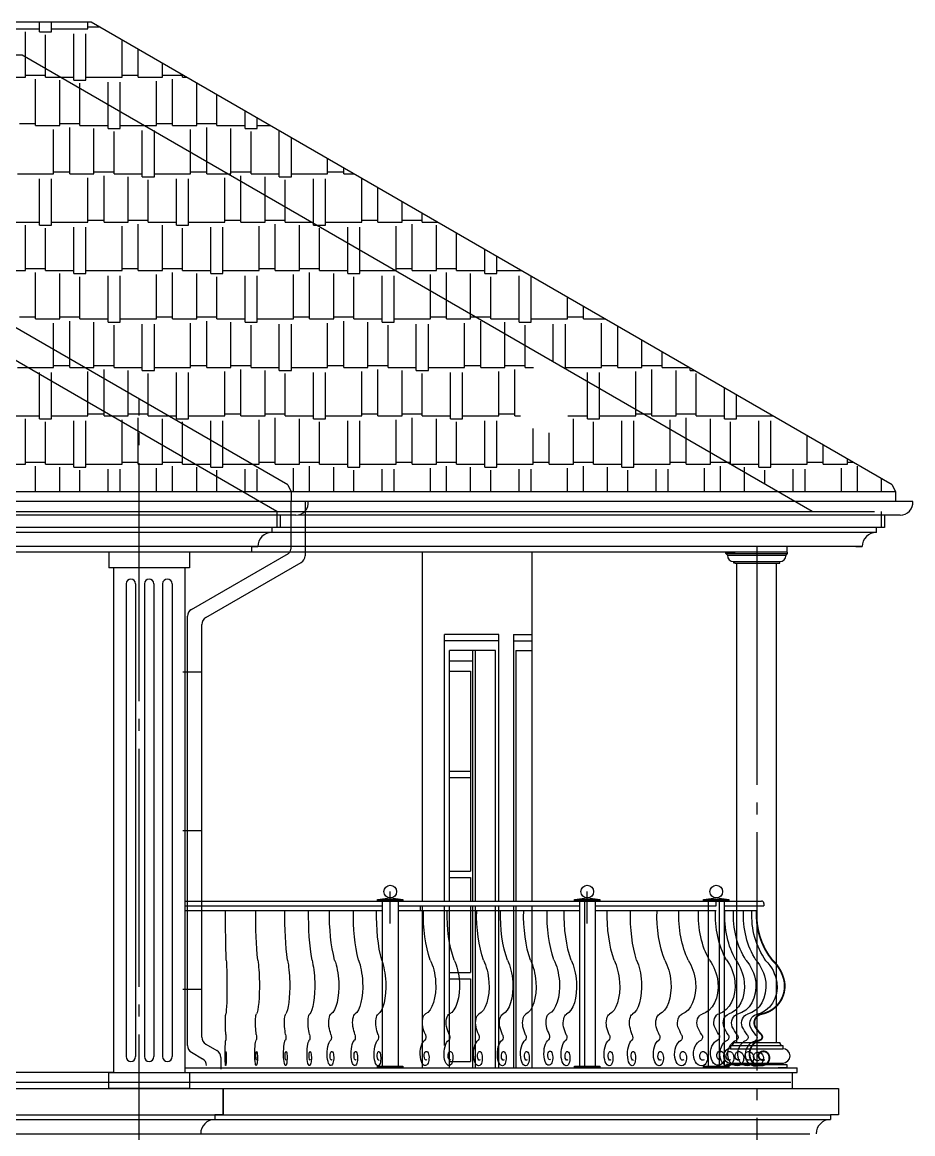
# Model space of a CAD drawing. Extents: x -133165 to 20117, y 15722 to 63536.
# Drawn here: x -72817 to -67203, y 51559 to 58563 of the extents above; entities that cross this region are included whole.
import ezdxf

# ---------------------------------------------------------------- set-up
doc = ezdxf.new("R2010")
doc.units = 0
doc.linetypes.add('GOST2_303_5', pattern=[24, 20, -1.5, 1, -1.5])
doc.layers.get('0').update_dxf_attribs({"linetype": 'CONTINUOUS'})
for name, color, linetype in [('AXIS', 7, 'GOST2_303_5'), ('DOORS', 32, 'CONTINUOUS'), ('FRIZ', 173, 'CONTINUOUS'), ('WALL', 5, 'CONTINUOUS')]:
    doc.layers.add(name, color=color, linetype=linetype)

# ---------------------------------------------------------------- blocks, each defined once
blk = doc.blocks.new('*X210')
at = {"linetype": 'CONTINUOUS', "ltscale": 10}
for p, q in [((-72848, 56388), (-72785.6, 56388)), ((-72708.3, 56064.1), (-72708.3, 56343.4)), ((-72632.1, 56064.1), (-72632.1, 56299.4)), ((-72403.5, 56083.2), (-72403.5, 56167.4)), ((-72301.9, 56083.2), (-72301.9, 56108.7)), ((-72886.1, 56083.2), (-72708.3, 56083.2)), ((-72797.2, 55778.4), (-72797.2, 56064.1)), ((-72708.3, 56064.1), (-72632.1, 56064.1)), ((-72670.2, 55778.4), (-72670.2, 56045.1)), ((-72632.1, 56083.2), (-72403.5, 56083.2)), ((-72492.4, 55759.3), (-72492.4, 56051.5)), ((-72416.2, 55759.3), (-72416.2, 56051.5)), ((-72403.5, 56095.9), (-72301.9, 56095.9)), ((-72301.9, 56083.2), (-72257.6, 56083.2)), ((-72187.6, 55778.4), (-72187.6, 56042.7)), ((-72086, 55778.4), (-72086, 55984.1)), ((-71933.6, 55778.4), (-71933.6, 55896.1)), ((-72949.6, 55778.4), (-72797.2, 55778.4)), ((-72797.2, 55791.1), (-72670.2, 55791.1)), ((-72733.7, 55604.5), (-72733.7, 55765.7)), ((-72670.2, 55778.4), (-72492.4, 55778.4)), ((-72581.3, 55604.5), (-72581.3, 55759.3)), ((-72492.4, 55759.3), (-72416.2, 55759.3)), ((-72416.2, 55778.4), (-72187.6, 55778.4)), ((-72187.6, 55791.1), (-72086, 55791.1)), ((-72086, 55778.4), (-71933.6, 55778.4)), ((-71933.6, 55791.1), (-71806.6, 55791.1)), ((-71870.1, 55604.5), (-71870.1, 55765.7)), ((-71806.6, 55778.4), (-71806.6, 55822.8)), ((-71806.6, 55778.4), (-71729.7, 55778.4)), ((-71717.7, 55604.5), (-71717.7, 55759.3)), ((-72454.3, 55604.5), (-72454.3, 55740.3)), ((-72276.5, 55604.5), (-72276.5, 55746.6)), ((-72200.3, 55604.5), (-72200.3, 55746.6)), ((-71971.7, 55604.5), (-71971.7, 55753)), ((-71590.7, 55604.5), (-71590.7, 55698.1))]:
    blk.add_line(p, q, dxfattribs=at)
blk = doc.blocks.new('A$C5A567AD7')
at = {"layer": 'WALL', "color": 251, "ltscale": 100, "const_width": 10}
blk.add_lwpolyline([(89.3, 0, -0.185604), (4.2, -271.8, 0.164154), (-62.6, -391.3, 0.401799), (62.1, -567.2, -0.487781), (98, -636.6, -0.054114), (64.8, -679.6, 0.566041), (70, -710.3, -0.405124), (126.7, -803.9, -0.498628), (38.7, -842.2, -0.46591), (30.4, -780.5, -0.316922), (68.1, -775.9, -0.956284), (45.2, -817.3)], format="xyb", dxfattribs=at)
blk = doc.blocks.new('*X284')
at = {"linetype": 'CONTINUOUS', "ltscale": 10}
for p, q in [((-72797.2, 58216.8), (-72797.2, 58343.2)), ((-72949.6, 58216.8), (-72797.2, 58216.8)), ((-72797.2, 58229.5), (-72670.2, 58229.5)), ((-72670.2, 58216.8), (-72670.2, 58269.9)), ((-72670.2, 58216.8), (-72578.1, 58216.8)), ((-72733.7, 57912), (-72733.7, 58204.1)), ((-72581.3, 57912), (-72581.3, 58197.8)), ((-72454.3, 57912), (-72454.3, 58145.3)), ((-72276.5, 57892.9), (-72276.5, 58042.6)), ((-72200.3, 57892.9), (-72200.3, 57998.6)), ((-72835.3, 57924.7), (-72733.7, 57924.7)), ((-72581.3, 57924.7), (-72454.3, 57924.7)), ((-72733.7, 57912), (-72581.3, 57912)), ((-72619.4, 57607.2), (-72619.4, 57886.6)), ((-72517.8, 57607.2), (-72517.8, 57899.3)), ((-72454.3, 57912), (-72276.5, 57912)), ((-72365.4, 57607.2), (-72365.4, 57892.9)), ((-72276.5, 57892.9), (-72200.3, 57892.9)), ((-72238.4, 57607.2), (-72238.4, 57873.9)), ((-72200.3, 57912), (-72050.2, 57912)), ((-72060.6, 57588.1), (-72060.6, 57880.2)), ((-71984.4, 57588.1), (-71984.4, 57874)), ((-71755.8, 57607.2), (-71755.8, 57742)), ((-71654.2, 57607.2), (-71654.2, 57683.3)), ((-72848, 57607.2), (-72619.4, 57607.2)), ((-72708.3, 57283.3), (-72708.3, 57575.4)), ((-72632.1, 57283.3), (-72632.1, 57575.4)), ((-72619.4, 57619.9), (-72517.8, 57619.9)), ((-72517.8, 57607.2), (-72365.4, 57607.2)), ((-72403.5, 57302.4), (-72403.5, 57581.8)), ((-72365.4, 57619.9), (-72238.4, 57619.9)), ((-72301.9, 57302.4), (-72301.9, 57594.5)), ((-72238.4, 57607.2), (-72060.6, 57607.2)), ((-72149.5, 57302.4), (-72149.5, 57588.1)), ((-72060.6, 57588.1), (-71984.4, 57588.1)), ((-71984.4, 57607.2), (-71755.8, 57607.2)), ((-71844.7, 57283.3), (-71844.7, 57575.4)), ((-71768.5, 57283.3), (-71768.5, 57575.4)), ((-71755.8, 57619.9), (-71654.2, 57619.9)), ((-71654.2, 57607.2), (-71522.3, 57607.2)), ((-71539.9, 57302.4), (-71539.9, 57581.8)), ((-72022.5, 57302.4), (-72022.5, 57569.1)), ((-71438.3, 57302.4), (-71438.3, 57558.7)), ((-71285.9, 57302.4), (-71285.9, 57470.7)), ((-71158.9, 57302.4), (-71158.9, 57397.4)), ((-72886.1, 57302.4), (-72708.3, 57302.4)), ((-72632.1, 57302.4), (-72403.5, 57302.4)), ((-72403.5, 57315.1), (-72301.9, 57315.1)), ((-72301.9, 57302.4), (-72149.5, 57302.4)), ((-72149.5, 57315.1), (-72022.5, 57315.1)), ((-72022.5, 57302.4), (-71844.7, 57302.4)), ((-71768.5, 57302.4), (-71539.9, 57302.4)), ((-71539.9, 57315.1), (-71438.3, 57315.1)), ((-71438.3, 57302.4), (-71285.9, 57302.4)), ((-71285.9, 57315.1), (-71158.9, 57315.1)), ((-71158.9, 57302.4), (-70994.4, 57302.4)), ((-70981.1, 57283.3), (-70981.1, 57294.7)), ((-72797.2, 56997.6), (-72797.2, 57283.3)), ((-72708.3, 57283.3), (-72632.1, 57283.3)), ((-72670.2, 56997.6), (-72670.2, 57264.3)), ((-72492.4, 56978.5), (-72492.4, 57270.7)), ((-72416.2, 56978.5), (-72416.2, 57270.7)), ((-72187.6, 56997.6), (-72187.6, 57277)), ((-72086, 56997.6), (-72086, 57289.7)), ((-71933.6, 56997.6), (-71933.6, 57283.3)), ((-71844.7, 57283.3), (-71768.5, 57283.3)), ((-71806.6, 56997.6), (-71806.6, 57264.3)), ((-71628.8, 56978.5), (-71628.8, 57270.7)), ((-71552.6, 56978.5), (-71552.6, 57270.7)), ((-71324, 56997.6), (-71324, 57277)), ((-71222.4, 56997.6), (-71222.4, 57289.7)), ((-71070, 56997.6), (-71070, 57283.3)), ((-70981.1, 57283.3), (-70961.4, 57283.3)), ((-70943, 56997.6), (-70943, 57264.3)), ((-70765.2, 56978.5), (-70765.2, 57170.1)), ((-70689, 56978.5), (-70689, 57126.1)), ((-72949.6, 56997.6), (-72797.2, 56997.6)), ((-72797.2, 57010.3), (-72670.2, 57010.3)), ((-72733.7, 56692.8), (-72733.7, 56984.9)), ((-72670.2, 56997.6), (-72492.4, 56997.6)), ((-72581.3, 56692.8), (-72581.3, 56978.5)), ((-72492.4, 56978.5), (-72416.2, 56978.5)), ((-72454.3, 56692.8), (-72454.3, 56959.5)), ((-72416.2, 56997.6), (-72187.6, 56997.6)), ((-72276.5, 56673.7), (-72276.5, 56965.8)), ((-72200.3, 56673.7), (-72200.3, 56965.8)), ((-72187.6, 57010.3), (-72086, 57010.3)), ((-72086, 56997.6), (-71933.6, 56997.6)), ((-71971.7, 56692.8), (-71971.7, 56972.2)), ((-71933.6, 57010.3), (-71806.6, 57010.3)), ((-71870.1, 56692.8), (-71870.1, 56984.9)), ((-71806.6, 56997.6), (-71628.8, 56997.6)), ((-71717.7, 56692.8), (-71717.7, 56978.5)), ((-71628.8, 56978.5), (-71552.6, 56978.5)), ((-71590.7, 56692.8), (-71590.7, 56959.5)), ((-71552.6, 56997.6), (-71324, 56997.6)), ((-71412.9, 56673.7), (-71412.9, 56965.8)), ((-71336.7, 56673.7), (-71336.7, 56965.8)), ((-71324, 57010.3), (-71222.4, 57010.3)), ((-71222.4, 56997.6), (-71070, 56997.6)), ((-71108.1, 56692.8), (-71108.1, 56972.2)), ((-71070, 57010.3), (-70943, 57010.3)), ((-71006.5, 56692.8), (-71006.5, 56984.9)), ((-70943, 56997.6), (-70765.2, 56997.6)), ((-70854.1, 56692.8), (-70854.1, 56978.5)), ((-70765.2, 56978.5), (-70689, 56978.5)), ((-70727.1, 56692.8), (-70727.1, 56959.5)), ((-70689, 56997.6), (-70466.4, 56997.6)), ((-70549.3, 56673.7), (-70549.3, 56965.8)), ((-70473.1, 56673.7), (-70473.1, 56965.8)), ((-70244.5, 56692.8), (-70244.5, 56869.4)), ((-70142.9, 56692.8), (-70142.9, 56810.8)), ((-72835.3, 56705.5), (-72733.7, 56705.5)), ((-72733.7, 56692.8), (-72581.3, 56692.8)), ((-72619.4, 56499.9), (-72619.4, 56667.4)), ((-72581.3, 56705.5), (-72454.3, 56705.5)), ((-72517.8, 56441.2), (-72517.8, 56680.1)), ((-72454.3, 56692.8), (-72276.5, 56692.8)), ((-72365.4, 56388), (-72365.4, 56673.7)), ((-72276.5, 56673.7), (-72200.3, 56673.7)), ((-72200.3, 56692.8), (-71971.7, 56692.8)), ((-71971.7, 56705.5), (-71870.1, 56705.5)), ((-71870.1, 56692.8), (-71717.7, 56692.8)), ((-71755.8, 56388), (-71755.8, 56667.4)), ((-71717.7, 56705.5), (-71590.7, 56705.5)), ((-71654.2, 56388), (-71654.2, 56680.1)), ((-71590.7, 56692.8), (-71412.9, 56692.8)), ((-71501.8, 56388), (-71501.8, 56673.7)), ((-71412.9, 56673.7), (-71336.7, 56673.7)), ((-71336.7, 56692.8), (-71108.1, 56692.8)), ((-71108.1, 56705.5), (-71006.5, 56705.5)), ((-71006.5, 56692.8), (-70854.1, 56692.8)), ((-70892.2, 56388), (-70892.2, 56667.4)), ((-70854.1, 56705.5), (-70727.1, 56705.5)), ((-70790.6, 56388), (-70790.6, 56680.1)), ((-70727.1, 56692.8), (-70549.3, 56692.8)), ((-70638.2, 56388), (-70638.2, 56673.7)), ((-70549.3, 56673.7), (-70473.1, 56673.7)), ((-70473.1, 56692.8), (-70244.5, 56692.8)), ((-70244.5, 56705.5), (-70142.9, 56705.5)), ((-70142.9, 56692.8), (-69990.5, 56692.8)), ((-70028.6, 56388), (-70028.6, 56667.4)), ((-69990.5, 56692.8), (-69990.5, 56722.8)), ((-69990.5, 56705.5), (-69960.5, 56705.5)), ((-69927, 56388), (-69927, 56680.1)), ((-72238.4, 56388), (-72238.4, 56654.7)), ((-72060.6, 56368.9), (-72060.6, 56661)), ((-71984.4, 56368.9), (-71984.4, 56661)), ((-71374.8, 56388), (-71374.8, 56654.7)), ((-71197, 56368.9), (-71197, 56661)), ((-71120.8, 56368.9), (-71120.8, 56661)), ((-70511.2, 56388), (-70511.2, 56654.7)), ((-70333.4, 56368.9), (-70333.4, 56661)), ((-70257.2, 56368.9), (-70257.2, 56661)), ((-69774.6, 56388), (-69774.6, 56598.1)), ((-69647.6, 56388), (-69647.6, 56524.8)), ((-72425.6, 56388), (-72365.4, 56388)), ((-72365.4, 56400.7), (-72238.4, 56400.7)), ((-72238.4, 56388), (-72060.6, 56388)), ((-71984.4, 56388), (-71755.8, 56388)), ((-71755.8, 56400.7), (-71654.2, 56400.7)), ((-71654.2, 56388), (-71501.8, 56388)), ((-71501.8, 56400.7), (-71374.8, 56400.7)), ((-71374.8, 56388), (-71197, 56388)), ((-71120.8, 56388), (-70892.2, 56388)), ((-70892.2, 56400.7), (-70790.6, 56400.7)), ((-70790.6, 56388), (-70638.2, 56388)), ((-70638.2, 56400.7), (-70511.2, 56400.7)), ((-70511.2, 56388), (-70333.4, 56388)), ((-70257.2, 56388), (-70028.6, 56388)), ((-70028.6, 56400.7), (-69927, 56400.7)), ((-69927, 56388), (-69774.6, 56388)), ((-69774.6, 56400.7), (-69647.6, 56400.7)), ((-69647.6, 56388), (-69595.3, 56388)), ((-72301.9, 56316.6), (-72301.9, 56375.3)), ((-72149.5, 56228.6), (-72149.5, 56368.9)), ((-72060.6, 56368.9), (-71984.4, 56368.9)), ((-72022.5, 56155.3), (-72022.5, 56349.9)), ((-71844.7, 56064.1), (-71844.7, 56356.2)), ((-71768.5, 56064.1), (-71768.5, 56356.2)), ((-71539.9, 56083.2), (-71539.9, 56362.6)), ((-71438.3, 56083.2), (-71438.3, 56375.3)), ((-71285.9, 56083.2), (-71285.9, 56368.9)), ((-71197, 56368.9), (-71120.8, 56368.9)), ((-71158.9, 56083.2), (-71158.9, 56349.9)), ((-70981.1, 56064.1), (-70981.1, 56356.2)), ((-70904.9, 56064.1), (-70904.9, 56356.2)), ((-70676.3, 56083.2), (-70676.3, 56362.6)), ((-70574.7, 56083.2), (-70574.7, 56375.3)), ((-70422.3, 56083.2), (-70422.3, 56368.9)), ((-70333.4, 56368.9), (-70257.2, 56368.9)), ((-70295.3, 56083.2), (-70295.3, 56349.9)), ((-70117.5, 56064.1), (-70117.5, 56356.2)), ((-70041.3, 56064.1), (-70041.3, 56356.2)), ((-69812.7, 56083.2), (-69812.7, 56362.6)), ((-69711.1, 56083.2), (-69711.1, 56375.3)), ((-69253.9, 56064.1), (-69253.9, 56297.5)), ((-69177.7, 56064.1), (-69177.7, 56253.5)), ((-68949.1, 56083.2), (-68949.1, 56121.5)), ((-71897.6, 56083.2), (-71844.7, 56083.2)), ((-71844.7, 56064.1), (-71768.5, 56064.1)), ((-71806.6, 56030.6), (-71806.6, 56045.1)), ((-71768.5, 56083.2), (-71539.9, 56083.2)), ((-71628.8, 55928), (-71628.8, 56051.4)), ((-71552.6, 55884), (-71552.6, 56051.4)), ((-71539.9, 56095.9), (-71438.3, 56095.9)), ((-71438.3, 56083.2), (-71285.9, 56083.2)), ((-71324, 55778.4), (-71324, 56057.8)), ((-71285.9, 56095.9), (-71158.9, 56095.9)), ((-71222.4, 55778.4), (-71222.4, 56070.5)), ((-71158.9, 56083.2), (-70981.1, 56083.2)), ((-71070, 55778.4), (-71070, 56064.1)), ((-70981.1, 56064.1), (-70904.9, 56064.1)), ((-70943, 55778.4), (-70943, 56045.1)), ((-70904.9, 56083.2), (-70676.3, 56083.2)), ((-70765.2, 55759.3), (-70765.2, 56051.4)), ((-70689, 55759.3), (-70689, 56051.4)), ((-70676.3, 56095.9), (-70574.7, 56095.9)), ((-70574.7, 56083.2), (-70422.3, 56083.2)), ((-70460.4, 55778.4), (-70460.4, 56057.8)), ((-70422.3, 56095.9), (-70295.3, 56095.9)), ((-70358.8, 55778.4), (-70358.8, 56070.5)), ((-70295.3, 56083.2), (-70117.5, 56083.2)), ((-70206.4, 55778.4), (-70206.4, 56064.1)), ((-70117.5, 56064.1), (-70041.3, 56064.1)), ((-70079.4, 55778.4), (-70079.4, 56045.1)), ((-70041.3, 56083.2), (-69812.7, 56083.2)), ((-69901.6, 55759.3), (-69901.6, 56051.4)), ((-69825.4, 55759.3), (-69825.4, 56051.4)), ((-69812.7, 56095.9), (-69711.1, 56095.9)), ((-69711.1, 56083.2), (-69677, 56083.2)), ((-69377.7, 56083.2), (-69253.9, 56083.2)), ((-69342.8, 55778.4), (-69342.8, 56064.1)), ((-69253.9, 56064.1), (-69177.7, 56064.1)), ((-69215.8, 55778.4), (-69215.8, 56045.1)), ((-69177.7, 56083.2), (-68949.1, 56083.2)), ((-69038, 55759.3), (-69038, 56051.4)), ((-68961.8, 55759.3), (-68961.8, 56051.4)), ((-68949.1, 56095.9), (-68904.6, 56095.9)), ((-69596.8, 55778.4), (-69596.8, 56003)), ((-69495.2, 55778.4), (-69495.2, 55975.7)), ((-68733.2, 55778.4), (-68733.2, 55996.9)), ((-68631.6, 55778.4), (-68631.6, 55938.2)), ((-68479.2, 55778.4), (-68479.2, 55850.2)), ((-71369.7, 55778.4), (-71324, 55778.4)), ((-71324, 55791.1), (-71222.4, 55791.1)), ((-71222.4, 55778.4), (-71070, 55778.4)), ((-71070, 55791.1), (-70943, 55791.1)), ((-71006.5, 55604.5), (-71006.5, 55765.7)), ((-70943, 55778.4), (-70765.2, 55778.4)), ((-70854.1, 55604.5), (-70854.1, 55759.3)), ((-70765.2, 55759.3), (-70689, 55759.3)), ((-70689, 55778.4), (-70460.4, 55778.4)), ((-70460.4, 55791.1), (-70358.8, 55791.1)), ((-70358.8, 55778.4), (-70206.4, 55778.4)), ((-70206.4, 55791.1), (-70079.4, 55791.1)), ((-70142.9, 55604.5), (-70142.9, 55765.7)), ((-70079.4, 55778.4), (-69901.6, 55778.4)), ((-69990.5, 55604.5), (-69990.5, 55759.3)), ((-69901.6, 55759.3), (-69825.4, 55759.3)), ((-69825.4, 55778.4), (-69596.8, 55778.4)), ((-69596.8, 55791.1), (-69495.2, 55791.1)), ((-69495.2, 55778.4), (-69342.8, 55778.4)), ((-69342.8, 55791.1), (-69215.8, 55791.1)), ((-69279.3, 55604.5), (-69279.3, 55765.7)), ((-69215.8, 55778.4), (-69038, 55778.4)), ((-69126.9, 55604.5), (-69126.9, 55759.3)), ((-69038, 55759.3), (-68961.8, 55759.3)), ((-68961.8, 55778.4), (-68733.2, 55778.4)), ((-68733.2, 55791.1), (-68631.6, 55791.1)), ((-68631.6, 55778.4), (-68479.2, 55778.4)), ((-68479.2, 55791.1), (-68376.7, 55791.1)), ((-68415.7, 55604.5), (-68415.7, 55765.7)), ((-71108.1, 55604.5), (-71108.1, 55753)), ((-70727.1, 55604.5), (-70727.1, 55740.3)), ((-70549.3, 55604.5), (-70549.3, 55746.6)), ((-70473.1, 55604.5), (-70473.1, 55746.6)), ((-70244.5, 55604.5), (-70244.5, 55753)), ((-69863.5, 55604.5), (-69863.5, 55740.3)), ((-69685.7, 55604.5), (-69685.7, 55746.6)), ((-69609.5, 55604.5), (-69609.5, 55746.6)), ((-69380.9, 55604.5), (-69380.9, 55753)), ((-68999.9, 55604.5), (-68999.9, 55740.3)), ((-68822.1, 55604.5), (-68822.1, 55746.6)), ((-68745.9, 55604.5), (-68745.9, 55746.6)), ((-68517.3, 55604.5), (-68517.3, 55753)), ((-68263.3, 55604.5), (-68263.3, 55725.6))]:
    blk.add_line(p, q, dxfattribs=at)
blk = doc.blocks.new('*X285')
at = {"linetype": 'CONTINUOUS', "ltscale": 10}
for p, q in [((-72708.3, 58502.5), (-72708.3, 58562.8)), ((-72632.1, 58502.5), (-72632.1, 58562.8)), ((-72403.5, 58521.6), (-72403.5, 58562.8)), ((-72886.1, 58521.6), (-72708.3, 58521.6)), ((-72797.2, 58343.2), (-72797.2, 58502.5)), ((-72708.3, 58502.5), (-72632.1, 58502.5)), ((-72632.1, 58521.6), (-72403.5, 58521.6)), ((-72492.4, 58197.7), (-72492.4, 58489.9)), ((-72416.2, 58197.7), (-72416.2, 58489.9)), ((-72403.5, 58534.3), (-72333.1, 58534.3)), ((-72670.2, 58269.9), (-72670.2, 58483.5)), ((-72187.6, 58216.8), (-72187.6, 58450.3)), ((-72086, 58216.8), (-72086, 58391.6)), ((-71933.6, 58216.8), (-71933.6, 58303.6)), ((-72578.1, 58216.8), (-72492.4, 58216.8)), ((-72416.2, 58216.8), (-72187.6, 58216.8)), ((-72187.6, 58229.5), (-72086, 58229.5)), ((-72086, 58216.8), (-71933.6, 58216.8)), ((-71933.6, 58229.5), (-71806.6, 58229.5)), ((-71806.6, 58216.8), (-71806.6, 58230.3)), ((-71806.6, 58216.8), (-71783.1, 58216.8)), ((-72492.4, 58197.7), (-72416.2, 58197.7)), ((-72454.3, 58145.3), (-72454.3, 58178.7)), ((-72276.5, 58042.6), (-72276.5, 58185)), ((-72200.3, 57998.6), (-72200.3, 58185)), ((-71971.7, 57912), (-71971.7, 58191.4)), ((-71870.1, 57912), (-71870.1, 58204.1)), ((-71717.7, 57912), (-71717.7, 58179)), ((-71590.7, 57912), (-71590.7, 58105.7)), ((-71412.9, 57892.9), (-71412.9, 58003)), ((-71971.7, 57924.7), (-71870.1, 57924.7)), ((-71717.7, 57924.7), (-71590.7, 57924.7)), ((-71336.7, 57892.9), (-71336.7, 57959)), ((-72050.2, 57912), (-71971.7, 57912)), ((-71984.4, 57874), (-71984.4, 57880.2)), ((-71870.1, 57912), (-71717.7, 57912)), ((-71755.8, 57742), (-71755.8, 57886.6)), ((-71654.2, 57683.3), (-71654.2, 57899.3)), ((-71590.7, 57912), (-71412.9, 57912)), ((-71501.8, 57607.2), (-71501.8, 57892.9)), ((-71412.9, 57892.9), (-71336.7, 57892.9)), ((-71374.8, 57607.2), (-71374.8, 57873.9)), ((-71336.7, 57912), (-71255.2, 57912)), ((-71197, 57588.1), (-71197, 57878.4)), ((-71120.8, 57588.1), (-71120.8, 57834.4)), ((-70892.2, 57607.2), (-70892.2, 57702.4)), ((-71522.3, 57607.2), (-71501.8, 57607.2)), ((-71501.8, 57619.9), (-71374.8, 57619.9)), ((-71438.3, 57558.7), (-71438.3, 57594.5)), ((-71374.8, 57607.2), (-71197, 57607.2)), ((-71285.9, 57470.7), (-71285.9, 57588.1)), ((-71197, 57588.1), (-71120.8, 57588.1)), ((-71120.8, 57607.2), (-70892.2, 57607.2)), ((-70981.1, 57294.7), (-70981.1, 57575.4)), ((-70904.9, 57283.3), (-70904.9, 57575.4)), ((-70892.2, 57619.9), (-70790.6, 57619.9)), ((-70790.6, 57607.2), (-70790.6, 57643.7)), ((-70790.6, 57607.2), (-70727.3, 57607.2)), ((-70676.3, 57302.4), (-70676.3, 57577.7)), ((-71158.9, 57397.4), (-71158.9, 57569.1)), ((-70574.7, 57302.4), (-70574.7, 57519.1)), ((-70422.3, 57302.4), (-70422.3, 57431.1)), ((-70994.4, 57302.4), (-70981.1, 57302.4)), ((-70904.9, 57302.4), (-70676.3, 57302.4)), ((-70676.3, 57315.1), (-70574.7, 57315.1)), ((-70574.7, 57302.4), (-70422.3, 57302.4)), ((-70422.3, 57315.1), (-70295.3, 57315.1)), ((-70295.3, 57302.4), (-70295.3, 57357.8)), ((-70295.3, 57302.4), (-70199.4, 57302.4)), ((-70961.4, 57283.3), (-70904.9, 57283.3)), ((-70765.2, 57170.1), (-70765.2, 57270.6)), ((-70689, 57126.1), (-70689, 57270.6)), ((-70460.4, 56997.6), (-70460.4, 57277)), ((-70358.8, 56997.6), (-70358.8, 57289.7)), ((-70206.4, 56997.6), (-70206.4, 57283.3)), ((-70079.4, 56997.6), (-70079.4, 57233.1)), ((-69901.6, 56978.5), (-69901.6, 57130.5)), ((-69825.4, 56978.5), (-69825.4, 57086.5)), ((-70466.4, 56997.6), (-70460.4, 56997.6)), ((-70460.4, 57010.3), (-70358.8, 57010.3)), ((-70358.8, 56997.6), (-70206.4, 56997.6)), ((-70244.5, 56869.4), (-70244.5, 56972.2)), ((-70206.4, 57010.3), (-70079.4, 57010.3)), ((-70142.9, 56810.8), (-70142.9, 56984.9)), ((-70079.4, 56997.6), (-69901.6, 56997.6)), ((-69990.5, 56722.8), (-69990.5, 56978.5)), ((-69901.6, 56978.5), (-69825.4, 56978.5)), ((-69863.5, 56692.8), (-69863.5, 56959.5)), ((-69825.4, 56997.6), (-69671.4, 56997.6)), ((-69685.7, 56673.7), (-69685.7, 56965.8)), ((-69609.5, 56673.7), (-69609.5, 56961.8)), ((-69380.9, 56692.8), (-69380.9, 56829.8)), ((-69279.3, 56692.8), (-69279.3, 56771.2)), ((-69960.5, 56705.5), (-69863.5, 56705.5)), ((-69863.5, 56692.8), (-69685.7, 56692.8)), ((-69774.6, 56598.1), (-69774.6, 56673.7)), ((-69685.7, 56673.7), (-69609.5, 56673.7)), ((-69609.5, 56692.8), (-69380.9, 56692.8)), ((-69380.9, 56705.5), (-69279.3, 56705.5)), ((-69279.3, 56692.8), (-69143.5, 56692.8)), ((-69165, 56388), (-69165, 56667.4)), ((-69647.6, 56524.8), (-69647.6, 56654.7)), ((-69469.8, 56422.2), (-69469.8, 56661.1)), ((-69393.6, 56378.2), (-69393.6, 56661.1)), ((-69063.4, 56388), (-69063.4, 56646.5)), ((-68911, 56388), (-68911, 56558.5)), ((-72619.4, 56388), (-72619.4, 56499.9)), ((-68784, 56388), (-68784, 56485.2)), ((-72785.6, 56388), (-72619.4, 56388)), ((-72619.4, 56400.7), (-72517.8, 56400.7)), ((-72517.8, 56388), (-72517.8, 56441.2)), ((-72517.8, 56388), (-72425.6, 56388)), ((-69393.6, 56388), (-69165, 56388)), ((-69165, 56400.7), (-69063.4, 56400.7)), ((-69063.4, 56388), (-68911, 56388)), ((-68911, 56400.7), (-68784, 56400.7)), ((-68784, 56388), (-68615.6, 56388)), ((-72708.3, 56343.4), (-72708.3, 56356.2)), ((-72632.1, 56299.4), (-72632.1, 56356.2)), ((-72403.5, 56167.4), (-72403.5, 56362.6)), ((-72301.9, 56108.7), (-72301.9, 56316.6)), ((-69253.9, 56297.5), (-69253.9, 56356.2)), ((-69177.7, 56253.5), (-69177.7, 56356.2)), ((-68949.1, 56121.5), (-68949.1, 56362.6)), ((-68847.5, 56083.2), (-68847.5, 56375.3)), ((-68695.1, 56083.2), (-68695.1, 56368.9)), ((-68606.2, 56368.9), (-68606.2, 56382.6)), ((-68606.2, 56368.9), (-68582.6, 56368.9)), ((-68568.1, 56083.2), (-68568.1, 56349.9)), ((-68390.3, 56064.1), (-68390.3, 56257.9)), ((-72149.5, 56083.2), (-72149.5, 56228.6)), ((-68314.1, 56064.1), (-68314.1, 56213.9)), ((-72022.5, 56083.2), (-72022.5, 56155.3)), ((-72257.6, 56083.2), (-72149.5, 56083.2)), ((-72187.6, 56042.7), (-72187.6, 56057.8)), ((-72149.5, 56095.9), (-72080.3, 56095.9)), ((-72086, 55984.1), (-72086, 56070.5)), ((-72080.3, 56095.9), (-72022.5, 56095.9)), ((-72022.5, 56083.2), (-71897.6, 56083.2)), ((-71933.6, 55896.1), (-71933.6, 56064.1)), ((-68904.6, 56095.9), (-68847.5, 56095.9)), ((-68847.5, 56083.2), (-68695.1, 56083.2)), ((-68733.2, 55996.9), (-68733.2, 56057.8)), ((-68695.1, 56095.9), (-68568.1, 56095.9)), ((-68631.6, 55938.2), (-68631.6, 56070.5)), ((-68568.1, 56083.2), (-68390.3, 56083.2)), ((-68479.2, 55850.2), (-68479.2, 56064.1)), ((-68390.3, 56064.1), (-68314.1, 56064.1)), ((-68352.2, 55778.4), (-68352.2, 56045.1)), ((-68314.1, 56083.2), (-68187.4, 56083.2)), ((-68187.4, 56083.2), (-68087.6, 56083.2)), ((-68174.4, 55759.3), (-68174.4, 56051.5)), ((-68098.2, 55759.3), (-68098.2, 56051.5)), ((-71806.6, 55822.8), (-71806.6, 56030.6)), ((-71628.8, 55759.3), (-71628.8, 55928)), ((-67869.6, 55778.4), (-67869.6, 55957.3)), ((-67768, 55778.4), (-67768, 55898.6)), ((-71552.6, 55759.3), (-71552.6, 55884)), ((-71729.7, 55778.4), (-71628.8, 55778.4)), ((-71628.8, 55759.3), (-71552.6, 55759.3)), ((-71552.6, 55778.4), (-71369.7, 55778.4)), ((-68376.7, 55791.1), (-68352.2, 55791.1)), ((-68352.2, 55778.4), (-68187.4, 55778.4)), ((-68263.3, 55725.6), (-68263.3, 55759.3)), ((-68187.4, 55778.4), (-68174.4, 55778.4)), ((-68174.4, 55759.3), (-68098.2, 55759.3)), ((-68098.2, 55778.4), (-67869.6, 55778.4)), ((-67869.6, 55791.1), (-67768, 55791.1)), ((-67768, 55778.4), (-67615.6, 55778.4)), ((-67615.6, 55778.4), (-67615.6, 55810.6)), ((-67615.6, 55791.1), (-67581.7, 55791.1)), ((-67552.1, 55604.5), (-67552.1, 55765.7)), ((-71590.7, 55698.1), (-71590.7, 55740.3)), ((-71412.9, 55604.5), (-71412.9, 55746.7)), ((-71336.7, 55604.5), (-71336.7, 55746.7)), ((-68136.3, 55652.3), (-68136.3, 55740.3)), ((-67958.5, 55604.5), (-67958.5, 55746.7)), ((-67882.3, 55604.5), (-67882.3, 55746.7)), ((-67653.7, 55604.5), (-67653.7, 55753)), ((-67399.7, 55604.5), (-67399.7, 55686))]:
    blk.add_line(p, q, dxfattribs=at)

msp = doc.modelspace()

# ---------------------------------------------------------------- linework, layer by layer
at = {"ltscale": 10}
for p, q in [((-72382.4, 58562.8), (-76957.4, 58562.8)), ((-71142.4, 55647.2), (-76192.4, 58562.8)), ((-67332.4, 55647.2), (-72382.4, 58562.8)), ((-72817.4, 58355), (-80072.4, 58355)), ((-71212.4, 55479.8), (-76192.4, 58355)), ((-67837.4, 55479.8), (-72817.4, 58355)), ((-71142.4, 55647.2), (-71121.8, 55604.5)), ((-67332.4, 55647.2), (-67311.8, 55604.5)), ((-71121.8, 55543.2), (-86496.1, 55543.2)), ((-71121.8, 55604.5), (-80070, 55604.5)), ((-71124.6, 55543.2), (-80007.1, 55543.2)), ((-71124.6, 55544.3), (-71124.6, 55241.6)), ((-71121.8, 55604.5), (-71121.8, 55543.2)), ((-67311.8, 55604.5), (-71119.8, 55604.5)), ((-67255.7, 55543.2), (-71119.8, 55543.2)), ((-71013.8, 55543.2), (-71119.8, 55543.2)), ((-71034.6, 55544.3), (-71034.6, 55201.2)), ((-67311.8, 55604.5), (-67311.8, 55543.2)), ((-67203.8, 55543.2), (-67311.8, 55543.2)), ((-86473.3, 55479.8), (-67444.4, 55479.8)), ((-71212.4, 55479.8), (-71212.4, 55378.2)), ((-67402.4, 55479.8), (-67402.4, 55378.2)), ((-71092.4, 55456.7), (-86317.4, 55456.7)), ((-71192.4, 55456.7), (-80140.7, 55456.7)), ((-71192.4, 55456.7), (-71192.4, 55378.2)), ((-71092.4, 55456.7), (-71192.4, 55456.7)), ((-67282.4, 55456.7), (-71074.5, 55456.7)), ((-67382.4, 55456.7), (-67382.4, 55378.2)), ((-71242.4, 55378.2), (-79792.1, 55378.2)), ((-71242.4, 55348.2), (-79792.1, 55348.2)), ((-67382.4, 55378.2), (-79357.1, 55378.2)), ((-67432.4, 55348.2), (-79357.1, 55348.2)), ((-71192.4, 55378.2), (-71242.4, 55378.2)), ((-71242.4, 55348.2), (-71242.4, 55378.2)), ((-67382.4, 55378.2), (-67432.4, 55378.2)), ((-67432.4, 55348.2), (-67432.4, 55378.2)), ((-71372.4, 55258.2), (-79792.1, 55258.2)), ((-71372.4, 55224.2), (-79792.1, 55224.2)), ((-67522.4, 55258.2), (-79357.1, 55258.2)), ((-72272.4, 55224.2), (-72272.4, 55124.2)), ((-67997.4, 55224.2), (-72080.3, 55224.2)), ((-71762.4, 55224.2), (-71762.4, 55124.2)), ((-71750.3, 54863.1), (-71139.6, 55215.6)), ((-71332.4, 55258.2), (-71372.4, 55258.2)), ((-71372.4, 55258.2), (-71372.4, 55224.2)), ((-71372.4, 55258.2), (-71332.4, 55258.2)), ((-71372.4, 55258.2), (-71372.4, 55258.2)), ((-70297.1, 55224.2), (-70297.1, 53024.6)), ((-69602.4, 53024.6), (-69602.4, 55224.2)), ((-68382.4, 55224.2), (-68322.4, 55224.2)), ((-68382.4, 55214.2), (-68382.4, 55224.2)), ((-68372.4, 55204.2), (-68382.4, 55214.2)), ((-68382.4, 55214.2), (-67992.4, 55214.2)), ((-68372.4, 55204.2), (-68002.4, 55204.2)), ((-67992.4, 55224.2), (-68052.4, 55224.2)), ((-68002.4, 55204.2), (-67992.4, 55214.2)), ((-67997.4, 55258.2), (-67997.4, 55224.2)), ((-67992.4, 55214.2), (-67992.4, 55224.2)), ((-67522.4, 55258.2), (-67562.4, 55258.2)), ((-67562.4, 55258.2), (-67522.4, 55258.2)), ((-67562.4, 55258.2), (-67562.4, 55258.2)), ((-71762.4, 55124.2), (-72272.4, 55124.2)), ((-72242.4, 55124.2), (-72242.4, 51944.6)), ((-71792.4, 55124.2), (-71792.4, 51944.6)), ((-71660.3, 54811.1), (-71059.6, 55157.9)), ((-68332.4, 55154.2), (-68332.4, 55164.2)), ((-68332.4, 55164.2), (-68042.4, 55164.2)), ((-68322.4, 55154.2), (-68332.4, 55154.2)), ((-68322.4, 55154.2), (-68052.4, 55154.2)), ((-68312.4, 52134.3), (-68312.4, 55154.2)), ((-68062.4, 52134.3), (-68062.4, 55154.2)), ((-68052.4, 55154.2), (-68042.4, 55154.2)), ((-68042.4, 55154.2), (-68042.4, 55164.2)), ((-72162.4, 55024.2), (-72162.4, 52044.6)), ((-72102.4, 55024.2), (-72102.4, 52044.6)), ((-72047.4, 55024.2), (-72047.4, 52044.6)), ((-71987.4, 55024.2), (-71987.4, 52044.6)), ((-71932.4, 55024.2), (-71932.4, 52044.6)), ((-71872.4, 55024.2), (-71872.4, 52044.6)), ((-71775.3, 52115.1), (-71775.3, 54819.8)), ((-71685.3, 52167.1), (-71685.3, 54767.8)), ((-71685.3, 54467.4), (-71805.3, 54467.4)), ((-71685.3, 53467.4), (-71805.3, 53467.4)), ((-71792.4, 53024.6), (-68157.4, 53024.6)), ((-71792.4, 53024.6), (-70547.4, 53024.6)), ((-70577.4, 53034.6), (-70497.4, 53044.6)), ((-70577.4, 53034.6), (-70417.4, 53034.6)), ((-70577.4, 53024.6), (-70577.4, 53034.6)), ((-70577.4, 53024.6), (-70417.4, 53024.6)), ((-70547.4, 53024.6), (-70547.4, 51984.3)), ((-70497.4, 52884.6), (-70497.4, 53084.6)), ((-70494.4, 53044.6), (-70417.4, 53034.6)), ((-70447.4, 53024.6), (-70447.4, 51984.3)), ((-70417.4, 53024.6), (-70417.4, 53034.6)), ((-69335.4, 53034.6), (-69255.4, 53044.6)), ((-69335.4, 53034.6), (-69175.4, 53034.6)), ((-69335.4, 53024.6), (-69335.4, 53034.6)), ((-69335.4, 53024.6), (-69175.4, 53024.6)), ((-69305.4, 53024.6), (-69305.4, 51984.3)), ((-69273.1, 53024.6), (-69273.1, 51984.3)), ((-69255.4, 52884.6), (-69255.4, 53084.6)), ((-69252.4, 53044.6), (-69175.4, 53034.6)), ((-69205.4, 53024.6), (-69205.4, 51984.3)), ((-69175.4, 53024.6), (-69175.4, 53034.6)), ((-68522.4, 53034.6), (-68442.4, 53044.6)), ((-68522.4, 53034.6), (-68362.4, 53034.6)), ((-68522.4, 53024.6), (-68522.4, 53034.6)), ((-68522.4, 53024.6), (-68362.4, 53024.6)), ((-68492.4, 53024.6), (-68492.4, 51984.3)), ((-68442.4, 52994.6), (-68442.4, 53024.6)), ((-68439.4, 53044.6), (-68362.4, 53034.6)), ((-68423.8, 53024.6), (-68423.8, 51984.3)), ((-68392.4, 53024.6), (-68392.4, 51984.3)), ((-68362.4, 53024.6), (-68362.4, 53034.6)), ((-71792.4, 52994.6), (-70547.4, 52994.6)), ((-71792.4, 52966.1), (-70547.4, 52966.1)), ((-70447.4, 52994.6), (-69305.4, 52994.6)), ((-70447.4, 52964.6), (-69305.4, 52964.6)), ((-70305.7, 52964.6), (-70305.7, 52994.6)), ((-70297.1, 52994.6), (-70297.1, 51974.3)), ((-69602.4, 51974.3), (-69602.4, 52994.6)), ((-69205.4, 52994.6), (-68442.4, 52994.6)), ((-69205.4, 52964.6), (-68442.4, 52964.6)), ((-68392.4, 52994.6), (-68141.6, 52994.6)), ((-68392.4, 52964.6), (-68187.4, 52964.6)), ((-68141.6, 53008.9), (-68141.6, 52994.6)), ((-71685.3, 52467.4), (-71805.3, 52467.4)), ((-71660.3, 52123.8), (-71590.3, 52083.4)), ((-68352.4, 52114.3), (-68352.4, 52094.3)), ((-68352.4, 52114.3), (-68022.4, 52114.3)), ((-68332.4, 52134.3), (-68042.4, 52134.3)), ((-68322.4, 52134.3), (-68332.4, 52134.3)), ((-68052.4, 52134.3), (-68042.4, 52134.3)), ((-68022.4, 52114.3), (-68022.4, 52094.3)), ((-71750.3, 52071.8), (-71680.3, 52031.4)), ((-68352.4, 52094.3), (-68022.4, 52094.3)), ((-71792.4, 51974.3), (-67932.4, 51974.3)), ((-71565.3, 52040.1), (-71565.3, 51965)), ((-70125.4, 52014.8), (-69992.2, 52014.8)), ((-68352.4, 51994.3), (-68377.4, 51994.3)), ((-68377.4, 51994.3), (-68377.4, 51974.3)), ((-68377.4, 51974.3), (-68322.4, 51974.3)), ((-68352.4, 52004.3), (-68352.4, 51994.3)), ((-68352.4, 52004.3), (-68022.4, 52004.3)), ((-68352.4, 51994.3), (-68022.4, 51994.3)), ((-67997.4, 51974.3), (-68052.4, 51974.3)), ((-68022.4, 52004.3), (-68022.4, 51994.3)), ((-68022.4, 51994.3), (-67997.4, 51994.3)), ((-67997.4, 51994.3), (-67997.4, 51974.3)), ((-67932.4, 51944.3), (-67932.4, 51974.3)), ((-72242.4, 51944.3), (-79792.1, 51944.3)), ((-71792.4, 51944.3), (-67932.4, 51944.3)), ((-67962.4, 51844.6), (-67962.4, 51944.3)), ((-85897.4, 51844.6), (-71552.4, 51844.6)), ((-85895.4, 51844.6), (-71550.4, 51844.6)), ((-79792.1, 51884.6), (-70511.9, 51884.6)), ((-71792.4, 51884.6), (-67972.4, 51884.6)), ((-71552.4, 51844.6), (-71552.4, 51678.6)), ((-71550.4, 51844.6), (-71550.4, 51678.6)), ((-71550.4, 51844.6), (-67672.4, 51844.6)), ((-67672.4, 51844.6), (-67672.4, 51678.6)), ((-85897.4, 51678.6), (-71550.4, 51678.6)), ((-85845.4, 51648.6), (-71602.4, 51648.6)), ((-79792.1, 51678.6), (-67722.4, 51678.6)), ((-79792.1, 51648.6), (-67722.4, 51648.6)), ((-71552.4, 51678.6), (-71602.4, 51678.6)), ((-71602.4, 51678.6), (-71602.4, 51648.6)), ((-71602.4, 51648.6), (-71602.4, 51648.6)), ((-67672.4, 51678.6), (-67722.4, 51678.6)), ((-67722.4, 51678.6), (-67722.4, 51648.6)), ((-67722.4, 51648.6), (-67722.4, 51648.6)), ((-85757.4, 51558.6), (-71732.4, 51558.6)), ((-79792.1, 51558.6), (-67852.4, 51558.6))]:
    msp.add_line(p, q, dxfattribs=at)
for points in [[(-70577.4, 53034.6), (-70417.4, 53034.6), (-70417.4, 53024.6), (-70577.4, 53024.6)], [(-69335.4, 53034.6), (-69175.4, 53034.6), (-69175.4, 53024.6), (-69335.4, 53024.6)], [(-68522.4, 53034.6), (-68362.4, 53034.6), (-68362.4, 53024.6), (-68522.4, 53024.6)], [(-70577.4, 51984.3), (-70417.4, 51984.3), (-70417.4, 51974.3), (-70577.4, 51974.3)], [(-69335.4, 51984.3), (-69175.4, 51984.3), (-69175.4, 51974.3), (-69335.4, 51974.3)], [(-68522.4, 51984.3), (-68362.4, 51984.3), (-68362.4, 51974.3), (-68522.4, 51974.3)], [(-72272.4, 51944.6), (-71762.4, 51944.6), (-71762.4, 51844.6), (-72272.4, 51844.6)]]:
    msp.add_lwpolyline(points, close=True, dxfattribs=at)
at = {"ltscale": 10, "const_width": 11.5}
msp.add_lwpolyline([(-68187.4, 52965.8, 0.185604), (-68089.5, 52653.3, -0.164154), (-68012.6, 52515.8, -0.401799), (-68156, 52313.5, 0.487781), (-68197.3, 52233.7, 0.054114), (-68159.1, 52184.3, -0.566041), (-68165.2, 52148.9, 0.405124), (-68230.3, 52041.3, 0.498628), (-68129.1, 51997.2, 0.46591), (-68119.6, 52068.2, 0.316922), (-68162.9, 52073.5, 0.956284), (-68136.6, 52025.8)], format="xyb", dxfattribs=at)
at = {"ltscale": 10}
for centre in [(-70497.4, 53084.6), (-69255.4, 53084.6), (-68442.4, 53084.6)]:
    msp.add_circle(centre, 40, dxfattribs=at)
for centre, radius, start, end in [((-71092.4, 55535.5), 78.9, 270, 5.56603), ((-67282.4, 55535.5), 78.9, 270, 5.56603), ((-71242.4, 55258.2), 90, 90, 180), ((-67432.4, 55258.2), 90, 90, 180), ((-71154.6, 55241.6), 30, 300, 0), ((-71084.6, 55201.2), 50, 300, 0), ((-68332.4, 55204.2), 40, 180, 270), ((-68042.4, 55204.2), 40, 270, 360), ((-72132.4, 55024.2), 30, 0, 180), ((-72017.4, 55024.2), 30, 0, 180), ((-71902.4, 55024.2), 30, 0, 180), ((-71725.3, 54819.8), 50, 120, 180), ((-71635.3, 54767.8), 50, 120, 180), ((-68157.4, 53008.9), 15.8, 0, 90), ((-71725.3, 52115.1), 50, 180, 240), ((-71635.3, 52167.1), 50, 180, 240), ((-68352.4, 52134.3), 20, 270, 360), ((-68022.4, 52134.3), 20, 180, 270), ((-72132.4, 52044.6), 30, 180, 0), ((-72017.4, 52044.6), 30, 180, 0), ((-71902.4, 52044.6), 30, 180, 0), ((-71615.3, 52040.1), 50, 0, 60), ((-68352.4, 52049.3), 45, 90, 270), ((-68022.4, 52049.3), 45, 270, 90), ((-71705.3, 51988.1), 50, 0, 60), ((-71602.4, 51558.6), 90, 90, 180), ((-67722.4, 51558.6), 90, 90, 180)]:
    msp.add_arc(centre, radius, start, end, dxfattribs=at)
at = {"layer": 'AXIS', "color": 147, "ltscale": 75}
for p, q in [((-72080.3, 50685), (-72080.3, 56187.8)), ((-68187.4, 55258.2), (-68187.4, 44084.6))]:
    msp.add_line(p, q, dxfattribs=at)
at = {"layer": 'DOORS', "ltscale": 100}
for p, q in [((-69976.5, 53024.6), (-69976.6, 54604.6)), ((-69961, 53024.6), (-69961, 54604.6)), ((-70124.2, 54539.6), (-69976.6, 54539.6)), ((-70124.2, 54474.6), (-69992.2, 54474.6)), ((-69992.2, 54474.6), (-69992.2, 53844.3)), ((-69992.2, 53944.3), (-69992.2, 53214.3)), ((-70124.2, 53844.3), (-69992.2, 53844.3)), ((-70124.2, 53804.3), (-69992.2, 53804.3)), ((-70124.2, 53214.3), (-69992.2, 53214.3)), ((-70124.2, 53174.3), (-69992.2, 53174.3)), ((-69992.2, 53174.3), (-69992.2, 53024.6)), ((-69992.2, 52994.6), (-69992.2, 52574.3)), ((-69976.4, 51974.3), (-69976.5, 52994.6)), ((-69961, 51974.3), (-69961, 52994.6)), ((-70124.2, 52574.3), (-69992.2, 52574.3)), ((-70124.2, 52534.3), (-69992.2, 52534.3)), ((-69992.2, 52534.3), (-69992.2, 52014.8))]:
    msp.add_line(p, q, dxfattribs=at)
at = {"layer": 'FRIZ', "ltscale": 50}
for p, q in [((-70155.3, 53024.6), (-70155.1, 54704.6)), ((-69813.1, 54704.6), (-70155.1, 54704.6)), ((-69813.1, 53024.6), (-69813.1, 54704.6)), ((-69720.6, 54704.6), (-69602.4, 54704.6)), ((-69720.6, 54704.6), (-69720.6, 53024.6)), ((-69813.1, 54664.6), (-70155.1, 54664.6)), ((-69720.6, 54664.6), (-69602.4, 54664.6)), ((-69833.9, 54604.6), (-70124.2, 54604.6)), ((-70124.2, 53024.6), (-70124.2, 54604.6)), ((-69833.9, 53024.6), (-69833.9, 54604.6)), ((-69706.2, 54604.6), (-69706.2, 53024.6)), ((-69706.2, 54604.6), (-69602.4, 54604.6)), ((-70155.4, 52114.3), (-70155.3, 52994.6)), ((-70124.2, 51974.3), (-70124.2, 52994.6)), ((-69833.9, 51974.3), (-69833.9, 52994.6)), ((-69813.1, 51974.3), (-69813.1, 52994.6)), ((-69720.6, 52994.6), (-69720.6, 51974.3)), ((-69706.2, 52994.6), (-69706.2, 51974.3))]:
    msp.add_line(p, q, dxfattribs=at)

# ---------------------------------------------------------------- block references
at = {"ltscale": 10}
for name in ['*X285', '*X284', '*X210']:
    msp.add_blockref(name, (0, 0), dxfattribs=at)
at = {"ltscale": 10, "yscale": 1.1499999999941792, "zscale": 1.15}
for p, xscale in [((-71530.6, 52966), -0.05842000001575798), ((-71331.9, 52966), -0.15240000002086163), ((-71143.9, 52966), -0.2031999999890104), ((-70989.5, 52966), -0.25399999995715916), ((-70846.3, 52966), -0.38100000005215406), ((-70695.5, 52965.9), -0.38100000005215406), ((-70549.7, 52964.6), -0.38100000005215406), ((-70243, 52966), -0.5080000000307336), ((-70092.7, 52966), -0.5080000000307336), ((-69907, 52964.6), -0.5080000000307336), ((-69756.7, 52964.6), -0.5080000000307336), ((-69610.9, 52964.6), -0.5080000000307336), ((-69463.3, 52967.8), -0.5080000000307336), ((-69354.9, 52964.6), -0.5080000000307336), ((-69083.7, 52964.6, -3.4), -0.5080000000307336), ((-68942.2, 52964.6, -3.4), -0.4599999999627471), ((-68764.2, 52964.6, -3.4), -0.5749999999534339), ((-68615.9, 52964.6, -3.4), -0.6899999999441206), ((-68482, 52964.6), -0.8050000000512227), ((-68375, 52967.7), -0.8050000000512227), ((-68315.8, 52964.6, -3.4), -0.8050000000512227), ((-68251.1, 52964.6), -0.9199999999254942), ((-68188.1, 52964.6), -0.9199999999254942), ((-68124.8, 52961.8, -3.4), -1.0350000000325963)]:
    msp.add_blockref('A$C5A567AD7', p, dxfattribs=dict(at, xscale=xscale))

doc.saveas('drawing.dxf')
